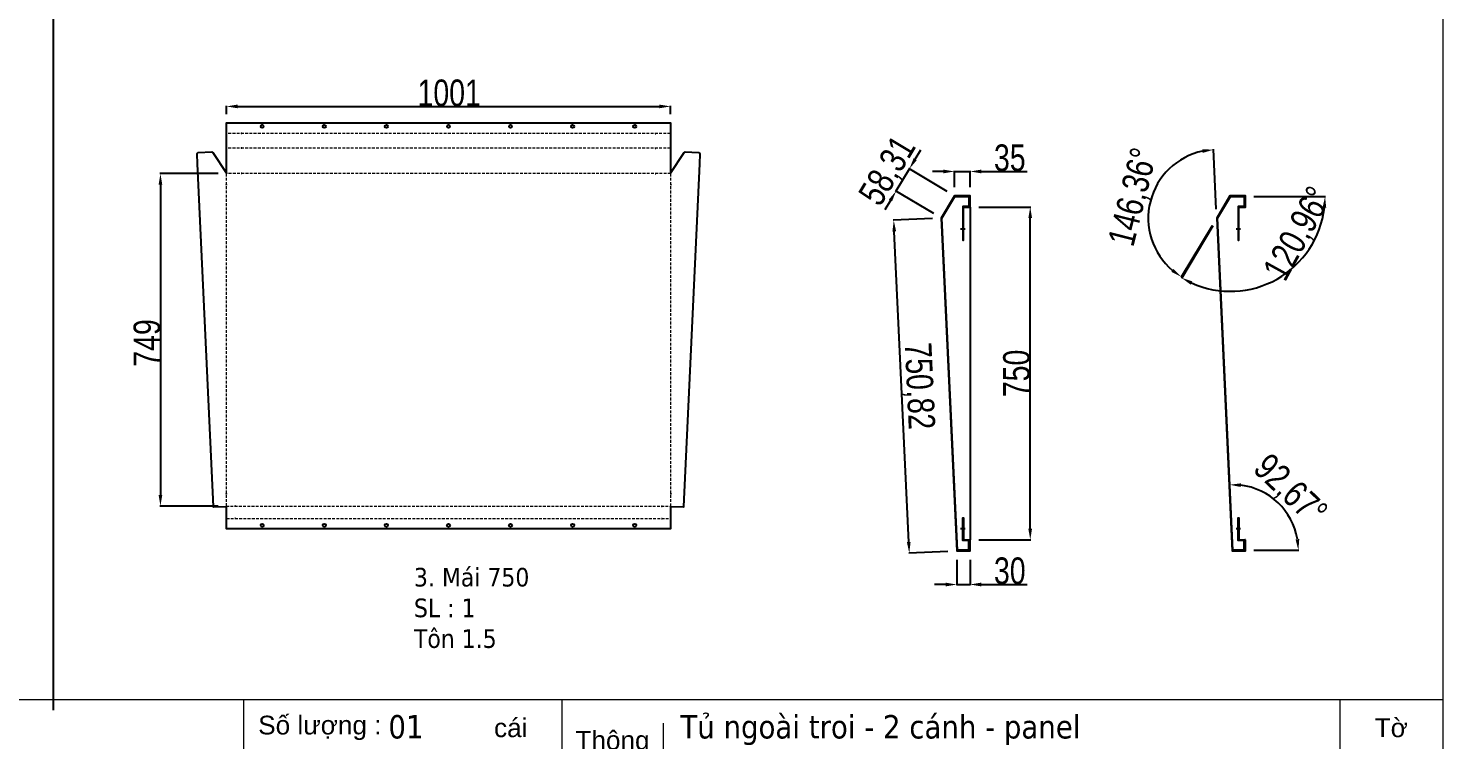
# Model space of a CAD drawing. Header units: inches. Extents: x 21 to 136330, y 8 to 58290.
# Drawn here: x 11021 to 14211, y 25937 to 27540 of the extents above; entities that cross this region are included whole.
import ezdxf
from ezdxf.enums import TextEntityAlignment as Align

# ---------------------------------------------------------------- set-up
doc = ezdxf.new("R2010")
doc.units = ezdxf.units.IN
doc.header["$MEASUREMENT"] = 0
doc.linetypes.add('HIDDEN', pattern=[9.525, 6.35, -3.175])
doc.layers.add('0 TĂNG CỨNG', color=7, linetype='Continuous', lineweight=15)
doc.layers.add('@.0.DM. NÉT ĐỨT', color=8, linetype='HIDDEN', lineweight=9)
for name, color, linetype, transparency in [('@.0.DM. KÍCH THƯỚC', 8, 'Continuous', 0.2), ('@.0.DM. KÍCH THƯỚC @ 1', 8, 'Continuous', 0.2), ('@.DM. KÍCH THƯỚC', 8, 'Continuous', 0.2), ('@.DM. KÍCH THƯỚC @ 1', 8, 'Continuous', 0.2)]:
    doc.layers.add(name, color=color, linetype=linetype, transparency=transparency)
doc.layers.add('@.0.DM. NÉT CHÍNH', color=7, linetype='Continuous')
doc.styles.add('ARIAL', font='arial.ttf')
doc.styles.add('Note Text (ISO)', font='tahoma.ttf')
doc.styles.add('roman', font='roman.shx', dxfattribs={"width": 0.8})
doc.styles.add('Tahoma (Input Text)', font='tahoma.ttf')
doc.dimstyles.new('Kích thước Duy Mạnh', dxfattribs={"dimtxt": 30, "dimasz": 25, "dimexe": 1.25, "dimexo": 20, "dimtad": 1, "dimdec": 1, "dimtxsty": 'roman', "dimcen": 2.5, "dimclrd": 8, "dimclre": 8, "dimclrt": 2, "dimadec": 0, "dimazin": 0, "dimtfac": 1, "dimtdec": 1, "dimtix": 1, "dimtmove": 0, "dimatfit": 3, "dimfxl": 1, "dimtfillclr": 1, "dimarcsym": 0})

# ---------------------------------------------------------------- blocks, each defined once
blk = doc.blocks.new('*D444')
at = {"layer": '@.0.DM. KÍCH THƯỚC', "color": 8, "lineweight": -2, "transparency": 16777216}
for p, q in [((13115.4, 26342.7), (13115.4, 26285.8)), ((13145.4, 26342.7), (13145.4, 26285.8))]:
    blk.add_line(p, q, dxfattribs=at)
at = {"layer": '@.0.DM. KÍCH THƯỚC', "lineweight": -2, "transparency": 16777216}
for p, q in [((13090.4, 26287.1), (13065.4, 26287.1)), ((13115.4, 26287.1), (13145.4, 26287.1)), ((13170.4, 26287.1), (13274.4, 26287.1))]:
    blk.add_line(p, q, dxfattribs=at)
at = {"layer": '@.0.DM. KÍCH THƯỚC', "transparency": 16777216}
for points in [[(13090.4, 26291.3), (13090.4, 26282.9), (13115.4, 26287.1)], [(13170.4, 26291.3), (13170.4, 26282.9), (13145.4, 26287.1)]]:
    blk.add_solid(points, dxfattribs=at)
at = {"layer": 'Defpoints', "color": 0, "transparency": 16777216}
for p in [(13115.4, 26362.7), (13145.4, 26362.7), (13145.4, 26287.1)]:
    blk.add_point(p, dxfattribs=at)
at = {"layer": '@.0.DM. KÍCH THƯỚC', "color": 2, "transparency": 16777216, "insert": (13234.9, 26317.7), "char_height": 60, "attachment_point": 5, "style": 'roman'}
blk.add_mtext('30', dxfattribs=at)
blk = doc.blocks.new('*D445')
at = {"layer": '@.0.DM. KÍCH THƯỚC', "color": 8, "lineweight": -2, "transparency": 16777216}
for p, q in [((13165.4, 27137.7), (13282.2, 27137.7)), ((13165.4, 26387.7), (13282.2, 26387.7))]:
    blk.add_line(p, q, dxfattribs=at)
at = {"layer": '@.0.DM. KÍCH THƯỚC', "lineweight": -2, "transparency": 16777216}
blk.add_line((13281, 26412.7), (13281, 27112.7), dxfattribs=at)
at = {"layer": '@.0.DM. KÍCH THƯỚC', "transparency": 16777216}
for points in [[(13276.8, 27112.7), (13285.1, 27112.7), (13281, 27137.7)], [(13276.8, 26412.7), (13285.1, 26412.7), (13281, 26387.7)]]:
    blk.add_solid(points, dxfattribs=at)
at = {"layer": 'Defpoints', "color": 0, "transparency": 16777216}
for p in [(13145.4, 27137.7), (13281, 27137.7), (13145.4, 26387.7)]:
    blk.add_point(p, dxfattribs=at)
at = {"layer": '@.0.DM. KÍCH THƯỚC', "color": 2, "transparency": 16777216, "insert": (13250.3, 26762.7), "char_height": 60, "attachment_point": 5, "rotation": 90, "style": 'roman'}
blk.add_mtext('750', dxfattribs=at)
blk = doc.blocks.new('*D446')
at = {"layer": '@.0.DM. KÍCH THƯỚC', "color": 8, "lineweight": -2, "transparency": 16777216}
for p, q in [((13060.5, 27111.8), (12972, 27107.7)), ((13095.5, 26361.8), (13007, 26357.7))]:
    blk.add_line(p, q, dxfattribs=at)
at = {"layer": '@.0.DM. KÍCH THƯỚC', "lineweight": -2, "transparency": 16777216}
blk.add_line((13007.1, 26382.7), (12974.4, 27082.7), dxfattribs=at)
at = {"layer": '@.0.DM. KÍCH THƯỚC', "transparency": 16777216}
for points in [[(12978.6, 27082.9), (12970.2, 27082.5), (12973.2, 27107.7)], [(13011.2, 26382.9), (13002.9, 26382.5), (13008.2, 26357.7)]]:
    blk.add_solid(points, dxfattribs=at)
at = {"layer": 'Defpoints', "color": 0, "transparency": 16777216}
for p in [(13080.4, 27112.7), (12973.2, 27107.7), (13115.4, 26362.7)]:
    blk.add_point(p, dxfattribs=at)
at = {"layer": '@.0.DM. KÍCH THƯỚC', "color": 2, "transparency": 16777216, "insert": (13027, 26734.4), "char_height": 60, "attachment_point": 5, "rotation": 272.6718, "style": 'roman'}
blk.add_mtext('750,82', dxfattribs=at)
blk = doc.blocks.new('*D447')
at = {"layer": '@.0.DM. KÍCH THƯỚC', "lineweight": -2, "transparency": 16777216}
for p, q in [((13021.4, 27245.3), (13034.3, 27266.7)), ((12978.6, 27173.8), (13008.6, 27223.8)), ((12965.7, 27152.4), (12952.9, 27131))]:
    blk.add_line(p, q, dxfattribs=at)
at = {"layer": '@.0.DM. KÍCH THƯỚC', "color": 8, "lineweight": -2, "transparency": 16777216}
for p, q in [((13093.3, 27173), (13007.5, 27224.5)), ((13063.3, 27123), (12977.5, 27174.5))]:
    blk.add_line(p, q, dxfattribs=at)
at = {"layer": '@.0.DM. KÍCH THƯỚC', "transparency": 16777216}
for points in [[(13017.9, 27247.4), (13025, 27243.1), (13008.6, 27223.8)], [(12962.1, 27154.5), (12969.3, 27150.3), (12978.6, 27173.8)]]:
    blk.add_solid(points, dxfattribs=at)
at = {"layer": 'Defpoints', "color": 0, "transparency": 16777216}
for p in [(13008.6, 27223.8), (13110.4, 27162.7), (13080.4, 27112.7)]:
    blk.add_point(p, dxfattribs=at)
at = {"layer": '@.0.DM. KÍCH THƯỚC', "color": 2, "transparency": 16777216, "insert": (12962.4, 27217.5), "char_height": 60, "attachment_point": 5, "rotation": 59.036, "style": 'roman'}
blk.add_mtext('58,31', dxfattribs=at)
blk = doc.blocks.new('*D448')
at = {"layer": '@.0.DM. KÍCH THƯỚC', "lineweight": -2, "transparency": 16777216}
for p, q in [((13085.4, 27217.8), (13060.4, 27217.8)), ((13110.4, 27217.8), (13145.4, 27217.8)), ((13170.4, 27217.8), (13274.4, 27217.8))]:
    blk.add_line(p, q, dxfattribs=at)
at = {"layer": '@.0.DM. KÍCH THƯỚC', "color": 8, "lineweight": -2, "transparency": 16777216}
for p, q in [((13110.4, 27182.7), (13110.4, 27219)), ((13145.4, 27182.7), (13145.4, 27219))]:
    blk.add_line(p, q, dxfattribs=at)
at = {"layer": '@.0.DM. KÍCH THƯỚC', "transparency": 16777216}
for points in [[(13085.4, 27221.9), (13085.4, 27213.6), (13110.4, 27217.8)], [(13170.4, 27221.9), (13170.4, 27213.6), (13145.4, 27217.8)]]:
    blk.add_solid(points, dxfattribs=at)
at = {"layer": 'Defpoints', "color": 0, "transparency": 16777216}
for p in [(13110.4, 27217.8), (13110.4, 27162.7), (13145.4, 27162.7)]:
    blk.add_point(p, dxfattribs=at)
at = {"layer": '@.0.DM. KÍCH THƯỚC', "color": 2, "transparency": 16777216, "insert": (13234.9, 27248.4), "char_height": 60, "attachment_point": 5, "style": 'roman'}
blk.add_mtext('35', dxfattribs=at)
blk = doc.blocks.new('*D449')
at = {"layer": '@.0.DM. KÍCH THƯỚC', "color": 8, "lineweight": -2, "transparency": 16777216}
blk.add_line((13785, 26364.2), (13886.9, 26364.2), dxfattribs=at)
at = {"layer": '@.0.DM. KÍCH THƯỚC', "lineweight": -2, "transparency": 16777216}
blk.add_arc((13737.8, 26364.2), 147.9, 9.6979, 82.9672, dxfattribs=at)
at = {"layer": '@.0.DM. KÍCH THƯỚC', "transparency": 16777216}
for points in [[(13755.8, 26506.8), (13756.1, 26515.1), (13730.9, 26511.9)], [(13887.7, 26389.5), (13879.4, 26388.8), (13885.7, 26364.2)]]:
    blk.add_solid(points, dxfattribs=at)
at = {"layer": 'Defpoints', "color": 0, "transparency": 16777216}
for p in [(13703, 27112.4), (13864.7, 26440.1), (13737.8, 26364.2), (13737.8, 26364.2), (13765, 26364.2)]:
    blk.add_point(p, dxfattribs=at)
at = {"layer": '@.0.DM. KÍCH THƯỚC', "color": 2, "transparency": 16777216, "insert": (13865, 26497.5), "char_height": 60, "attachment_point": 5, "rotation": 316.3325, "style": 'roman'}
blk.add_mtext('92,67°', dxfattribs=at)
blk = doc.blocks.new('*D450')
at = {"layer": '@.0.DM. KÍCH THƯỚC', "color": 8, "lineweight": -2, "transparency": 16777216}
for p, q in [((13700.5, 27132.7), (13694.2, 27268.1)), ((13691.2, 27095.6), (13621.4, 26979.3))]:
    blk.add_line(p, q, dxfattribs=at)
at = {"layer": '@.0.DM. KÍCH THƯỚC', "lineweight": -2, "transparency": 16777216}
blk.add_arc((13701.5, 27112.7), 154.3, 101.9632, 229.7446, dxfattribs=at)
at = {"layer": '@.0.DM. KÍCH THƯỚC', "transparency": 16777216}
for points in [[(13668.9, 27267.8), (13670, 27259.6), (13694.3, 27266.9)], [(13604.1, 26998.3), (13599.3, 26991.5), (13622, 26980.4)]]:
    blk.add_solid(points, dxfattribs=at)
at = {"layer": 'Defpoints', "color": 0, "transparency": 16777216}
for p in [(13580.7, 27208.9), (13731.5, 27162.7), (13701.5, 27112.7), (13701.5, 27112.7), (13736.5, 26362.7)]:
    blk.add_point(p, dxfattribs=at)
at = {"layer": '@.0.DM. KÍCH THƯỚC', "color": 2, "transparency": 16777216, "insert": (13516.6, 27159.3), "char_height": 60, "attachment_point": 5, "rotation": 75.8539, "style": 'roman'}
blk.add_mtext('146,36°', dxfattribs=at)
blk = doc.blocks.new('*D451')
at = {"layer": '@.0.DM. KÍCH THƯỚC', "color": 8, "lineweight": -2, "transparency": 16777216}
for p, q in [((13785, 27161.2), (13947.1, 27161.2)), ((13692.7, 27095.2), (13621.8, 26977))]:
    blk.add_line(p, q, dxfattribs=at)
at = {"layer": '@.0.DM. KÍCH THƯỚC', "lineweight": -2, "transparency": 16777216}
blk.add_arc((13732.3, 27161.2), 213.5, 245.7474, 353.2886, dxfattribs=at)
at = {"layer": '@.0.DM. KÍCH THƯỚC', "transparency": 16777216}
for points in [[(13940.2, 27136.5), (13948.5, 27136), (13945.9, 27161.2)], [(13642.7, 26962.8), (13646.5, 26970.2), (13622.4, 26978.1)]]:
    blk.add_solid(points, dxfattribs=at)
at = {"layer": 'Defpoints', "color": 0, "transparency": 16777216}
for p in [(13732.3, 27161.2), (13732.3, 27161.2), (13765, 27161.2), (13703, 27112.4), (13767, 26950.5)]:
    blk.add_point(p, dxfattribs=at)
at = {"layer": '@.0.DM. KÍCH THƯỚC', "color": 2, "transparency": 16777216, "insert": (13887.6, 27075.9), "char_height": 60, "attachment_point": 5, "rotation": 61.2044, "style": 'roman'}
blk.add_mtext('120,96°', dxfattribs=at)
blk = doc.blocks.new('*D558')
at = {"layer": '@.DM. KÍCH THƯỚC', "color": 8, "lineweight": -2, "transparency": 16777216}
for p, q in [((11468.5, 27347.2), (11468.5, 27365.6)), ((12469.5, 27347.2), (12469.5, 27365.6))]:
    blk.add_line(p, q, dxfattribs=at)
at = {"layer": '@.DM. KÍCH THƯỚC', "lineweight": -2, "transparency": 16777216}
blk.add_line((11493.5, 27364.4), (12444.5, 27364.4), dxfattribs=at)
at = {"layer": '@.DM. KÍCH THƯỚC', "transparency": 16777216}
for points in [[(11493.5, 27368.5), (11493.5, 27360.2), (11468.5, 27364.4)], [(12444.5, 27368.5), (12444.5, 27360.2), (12469.5, 27364.4)]]:
    blk.add_solid(points, dxfattribs=at)
at = {"layer": 'Defpoints', "color": 0, "transparency": 16777216}
for p in [(12469.5, 27364.4), (11468.5, 27327.2), (12469.5, 27327.2)]:
    blk.add_point(p, dxfattribs=at)
at = {"layer": '@.DM. KÍCH THƯỚC', "color": 2, "transparency": 16777216, "insert": (11899.3, 27425), "char_height": 60, "attachment_point": 1, "style": 'roman'}
blk.add_mtext('1001', dxfattribs=at)
blk = doc.blocks.new('*D583')
at = {"layer": '@.DM. KÍCH THƯỚC', "color": 8, "lineweight": -2, "transparency": 16777216}
for p, q in [((11449.5, 27213), (11318.3, 27213)), ((11449.5, 26463.7), (11318.3, 26463.7))]:
    blk.add_line(p, q, dxfattribs=at)
at = {"layer": '@.DM. KÍCH THƯỚC', "lineweight": -2, "transparency": 16777216}
blk.add_line((11319.5, 27188), (11319.5, 26488.7), dxfattribs=at)
at = {"layer": '@.DM. KÍCH THƯỚC', "transparency": 16777216}
for points in [[(11315.4, 27188), (11323.7, 27188), (11319.5, 27213)], [(11315.4, 26488.7), (11323.7, 26488.7), (11319.5, 26463.7)]]:
    blk.add_solid(points, dxfattribs=at)
at = {"layer": 'Defpoints', "color": 0, "transparency": 16777216}
for p in [(11469.5, 27213), (11319.5, 26463.7), (11469.5, 26463.7)]:
    blk.add_point(p, dxfattribs=at)
at = {"layer": '@.DM. KÍCH THƯỚC', "color": 2, "transparency": 16777216, "insert": (11258.9, 26777.8), "char_height": 60, "attachment_point": 1, "rotation": 90, "style": 'roman'}
blk.add_mtext('749', dxfattribs=at)
blk = doc.blocks.new('KHUNG KT1')
at = {"color": 7}
for p, q in [((7128, -4752), (0, -4752)), ((4052.8, -4752), (4052.8, -5040)), ((4868.8, -4752), (4868.8, -5040)), ((6864, -4752), (6864, -5040)), ((5128.7, -4812), (5128.7, -4980))]:
    blk.add_line(p, q, dxfattribs=at)
blk.add_lwpolyline([(0, 0), (7128, 0), (7128, -5040), (0, -5040)], close=True, dxfattribs=at)
at = {"color": 2, "char_height": 48, "style": 'ARIAL'}
for s, insert, width, attachment_point in [('  Số lượng :', (4052.8, -4824), 2202.321, 4), ('cái', (4695, -4824), 2202.321, 4), ('Tờ', (6996, -4824), 264, 5), ('Thông\\Ptin :', (4998.8, -4896), 259.945, 5)]:
    blk.add_mtext(s, dxfattribs=dict(at, insert=insert, width=width, attachment_point=attachment_point))
at = {"color": 1, "style": 'Tahoma (Input Text)', "flags": 8}
for tag, p in [('#03', (1514.7, -4846.3)), ('#01', (328.9, -4851.1)), ('#05', (2819, -4851.1)), ('#07', (4424, -4851.1)), ('#09', (5172.9, -4851.1)), ('#02', (189.8, -4995.1)), ('#04', (1755.3, -4995.1)), ('#06', (2727.8, -4995.1)), ('#08', (4382.7, -4995.1)), ('#10', (5172.9, -4995.1))]:
    blk.add_attdef(tag, p, '', height=60, dxfattribs=at)
blk.add_attdef('#11', text='', height=60, dxfattribs=at).set_placement((6996, -4961.6), align=Align.CENTER)
at = {"layer": '0 TĂNG CỨNG', "color": 1, "style": 'ARIAL'}
blk.add_attdef('#12', (852.8, -4987.6), '', height=60, dxfattribs=at)

msp = doc.modelspace()

# ---------------------------------------------------------------- linework, layer by layer
at = {"layer": '@.0.DM. NÉT CHÍNH'}
for p, q in [((11077.3636, 30182.2946), (11077.3636, 26003.8714)), ((11468.5408, 27213.9914), (11468.5408, 27213.0084)), ((12469.5408, 27213.9914), (12469.5408, 27213.0084)), ((13145.4411, 27137.7157), (13145.4411, 26387.7149)), ((11468.5408, 26462.526), (11468.5408, 26463.6228)), ((12469.5408, 26462.526), (12469.5408, 26463.6228)), ((13145.4398, 26387.7149), (13143.9398, 26387.7149)), ((13766.4515, 26387.7149), (13764.9515, 26387.7149))]:
    msp.add_line(p, q, dxfattribs=at)
at = {"layer": '@.0.DM. NÉT CHÍNH', "color": 1}
for p, q in [((11502.8327, 27303.475), (11501.3327, 27303.475)), ((12435.2489, 27303.475), (12436.7489, 27303.475)), ((11503.061, 27270.3643), (11501.561, 27270.3643)), ((12435.0207, 27270.3643), (12436.5207, 27270.3643)), ((11503.078, 27212.9877), (11501.578, 27212.9877)), ((12435.0036, 27212.9877), (12436.5036, 27212.9877)), ((11467.8444, 27188.785), (11467.8444, 27187.285)), ((12470.2373, 27188.785), (12470.2373, 27187.285)), ((13134.1912, 27087.7157), (13124.0393, 27087.7157)), ((13755.2029, 27087.7157), (13745.0511, 27087.7157)), ((11467.8444, 26492.5253), (11467.8444, 26491.0253)), ((12470.2373, 26492.5253), (12470.2373, 26491.0253)), ((11488.879, 26463.6577), (11487.379, 26463.6577)), ((12449.2027, 26463.6577), (12450.7027, 26463.6577)), ((11488.879, 26436.108), (11487.379, 26436.108)), ((12449.2027, 26436.108), (12450.7027, 26436.108)), ((13134.1912, 26412.7149), (13124.0393, 26412.7149)), ((13755.2029, 26412.7149), (13745.0511, 26412.7149))]:
    msp.add_line(p, q, dxfattribs=at)
at = {"layer": '@.0.DM. NÉT CHÍNH'}
msp.add_lwpolyline([(11468.5408, 27214.1728), (11468.5408, 27327.2463), (12469.5408, 27327.2463), (12469.5408, 27214.1728), (12500.295, 27260.3915, -0.263446003), (12502.9326, 27261.7263), (12533.201, 27260.3116, -0.414213562), (12536.0577, 27257.1748), (12535.0305, 27235.1988), (12498.9711, 26462.5414), (12498.9012, 26461.043), (12469.5408, 26462.4122), (12469.5408, 26412.482), (11468.5408, 26412.482), (11468.5408, 26462.4122), (11439.1805, 26461.043), (11439.1106, 26462.5414), (11403.0511, 27235.1988), (11402.024, 27257.1748, -0.414213562), (11404.8806, 27260.3116), (11435.149, 27261.7263, -0.263446003), (11437.7867, 27260.3915)], format="xyb", close=True, dxfattribs=at)
for points in [[(13143.9398, 26387.7149), (13143.9398, 26364.2149), (13116.8052, 26364.2149), (13081.9801, 27112.3659), (13111.2903, 27161.2157), (13143.9411, 27161.2157), (13143.9411, 27137.7157), (13145.4411, 27137.7157), (13145.4411, 27162.7157), (13110.4411, 27162.7157), (13080.4406, 27112.7154), (13115.4398, 26362.7149), (13145.4398, 26362.7149), (13145.4398, 26387.7149)], [(13764.9515, 26387.7149), (13764.9515, 26364.2149), (13737.817, 26364.2149), (13702.9919, 27112.3659), (13732.3021, 27161.2157), (13764.9528, 27161.2157), (13764.9528, 27137.7157), (13766.4528, 27137.7157), (13766.4528, 27162.7157), (13731.4528, 27162.7157), (13701.4524, 27112.7154), (13736.4515, 26362.7149), (13766.4515, 26362.7149), (13766.4515, 26387.7149)]]:
    msp.add_lwpolyline(points, dxfattribs=at)
for points in [[(13143.9398, 27137.7157), (13143.9398, 27157.7157), (13142.4398, 27157.7157), (13142.4398, 27139.2157), (13128.9398, 27139.2157), (13128.9398, 27062.7157), (13130.4398, 27062.7157), (13130.4398, 27137.7157)], [(13764.9515, 27137.7157), (13764.9515, 27157.7157), (13763.4515, 27157.7157), (13763.4515, 27139.2157), (13749.9515, 27139.2157), (13749.9515, 27062.7157), (13751.4515, 27062.7157), (13751.4515, 27137.7157)], [(13143.9398, 26387.7149), (13143.9398, 26367.7149), (13142.4398, 26367.7149), (13142.4398, 26386.2149), (13128.9398, 26386.2149), (13128.9398, 26437.7149), (13130.4398, 26437.7149), (13130.4398, 26387.7149)], [(13764.9515, 26387.7149), (13764.9515, 26367.7149), (13763.4515, 26367.7149), (13763.4515, 26386.2149), (13749.9515, 26386.2149), (13749.9515, 26437.7149), (13751.4515, 26437.7149), (13751.4515, 26387.7149)]]:
    msp.add_lwpolyline(points, close=True, dxfattribs=at)
for centre in [(11549.0408, 27319.2463), (11689.0408, 27319.2463), (11829.0408, 27319.2463), (11969.0408, 27319.2463), (12109.0408, 27319.2463), (12249.0408, 27319.2463), (12389.0408, 27319.2463), (11549.0408, 26420.482), (11689.0408, 26420.482), (11829.0408, 26420.482), (11969.0408, 26420.482), (12109.0408, 26420.482), (12249.0408, 26420.482), (12389.0408, 26420.482)]:
    msp.add_circle(centre, 3.5, dxfattribs=at)
at = {"layer": '@.0.DM. NÉT ĐỨT'}
for p, q in [((12469.5408, 27303.5498), (11468.5408, 27303.5498)), ((12469.5408, 27270.4391), (11468.5408, 27270.4391)), ((11468.5408, 26436.1785), (12469.5408, 26436.1785))]:
    msp.add_line(p, q, dxfattribs=at)
msp.add_lwpolyline([(11467.8444, 27212.9877), (11467.8444, 26463.6577), (12470.2373, 26463.6577), (12470.2373, 27212.9877)], close=True, dxfattribs=at)

# ---------------------------------------------------------------- block references
at = {"layer": '0 TĂNG CỨNG', "color": 1}
ref = msp.add_blockref('KHUNG KT1', (7943.5463, 30205.7146), dxfattribs=dict(at, xscale=0.8792977987369557, yscale=0.8792977987369557, zscale=0.8792977987369557))
ref.add_attrib('#07', '01', (11833.5728, 25940.1878), dxfattribs={"layer": '0', "color": 1, "height": 52.75787, "style": 'Tahoma (Input Text)'})
ref.add_attrib('#09', 'Tủ ngoài troi - 2 cánh - panel', (12492.0658, 25940.1878), dxfattribs={"layer": '0', "color": 1, "height": 52.757868, "style": 'Tahoma (Input Text)'})

# ---------------------------------------------------------------- texts
at = {"layer": '@.0.DM. NÉT CHÍNH', "color": 2, "insert": (11891.2365, 26324.6396), "char_height": 41.999999, "width": 551.411705, "attachment_point": 1, "line_spacing_factor": 0.987884, "style": 'Note Text (ISO)'}
msp.add_mtext('\\fTahoma|b0|i0;3. Mái 750\\P\\fTahoma|b0|i0;SL : 1\\P\\fTahoma|b0|i0;Tôn 1.5', dxfattribs=at)

# ---------------------------------------------------------------- dimensions: what is measured, and where the dimension line sits
at = {"layer": '@.0.DM. KÍCH THƯỚC @ 1'}
for p1, p2, distance, picture, middle in [((13080.4406, 27112.7154), (13110.4411, 27162.7157), 118.7904, '*D447', (12962.4185, 27217.5297)), ((13115.4398, 26362.7149), (13080.4406, 27112.7154), 107.316, '*D446', (13027.0406, 26734.4066))]:
    dim = msp.add_aligned_dim(p1=p1, p2=p2, distance=distance, dimstyle='Kích thước Duy Mạnh', override={"dimscale": 1, "dimtxt": 60, "dimdec": 2, "dimclrd": 256, "dimadec": 2, "dimtdec": 2, "dimtix": 1, "dimtofl": 1, "dimtmove": 0, "dimatfit": 3}, dxfattribs=at)
    dim.commit()
    dim.dimension.update_dxf_attribs({"geometry": picture, "text_midpoint": middle})
for base, line1, line2, picture, middle in [((13580.7373, 27208.8747), ((13701.4524, 27112.7154), (13736.4515, 26362.7149)), ((13731.4528, 27162.7157), (13701.4524, 27112.7154)), '*D450', (13516.5619, 27159.3149)), ((13864.7218, 26440.1308), ((13737.817, 26364.2149), (13702.9919, 27112.3659)), ((13764.9515, 26364.2149), (13737.817, 26364.2149)), '*D449', (13865.0141, 26497.4706))]:
    dim = msp.add_angular_dim_2l(base=base, line1=line1, line2=line2, dimstyle='Kích thước Duy Mạnh', override={"dimscale": 1, "dimtxt": 60, "dimdec": 2, "dimclrd": 256, "dimadec": 2, "dimtdec": 2, "dimtix": 1, "dimtofl": 1, "dimtmove": 0, "dimatfit": 3}, dxfattribs=at)
    dim.commit()
    dim.dimension.update_dxf_attribs({"geometry": picture, "text_midpoint": middle})
for base, p1, p2, picture, middle, dimtype in [((13110.4411, 27217.7695), (13145.4411, 27162.7157), (13110.4411, 27162.7157), '*D448', (13234.9232, 27217.7695), 129), ((13145.4398, 26287.0979), (13115.4398, 26362.7149), (13145.4398, 26362.7149), '*D444', (13234.9219, 26287.0979), 128)]:
    dim = msp.add_linear_dim(base=base, p1=p1, p2=p2, angle=180, dimstyle='Kích thước Duy Mạnh', override={"dimscale": 1, "dimtxt": 60, "dimdec": 2, "dimclrd": 256, "dimadec": 2, "dimtdec": 2, "dimtix": 1, "dimtofl": 1, "dimtmove": 0, "dimatfit": 3}, dxfattribs=at)
    dim.commit()
    dim.dimension.update_dxf_attribs({"geometry": picture, "text_midpoint": middle, "dimtype": dimtype})
dim = msp.add_angular_dim_2l(base=(13767.0233, 26950.5083), line1=((13732.3021, 27161.2157), (13764.9528, 27161.2157)), line2=((13702.9919, 27112.3659), (13732.3021, 27161.2157)), dimstyle='Kích thước Duy Mạnh', override={"dimscale": 1, "dimtxt": 60, "dimdec": 2, "dimclrd": 256, "dimadec": 2, "dimtdec": 2, "dimtix": 1, "dimtofl": 1, "dimtmove": 0, "dimatfit": 3}, dxfattribs=at)
dim.commit()
dim.dimension.update_dxf_attribs({"geometry": '*D451', "text_midpoint": (13919.4443, 27058.352), "dimtype": 130})
dim = msp.add_linear_dim(base=(13280.965, 27137.7157), p1=(13145.4398, 26387.7149), p2=(13145.4411, 27137.7157), angle=90, dimstyle='Kích thước Duy Mạnh', override={"dimscale": 1, "dimtxt": 60, "dimdec": 2, "dimclrd": 256, "dimadec": 2, "dimtdec": 2, "dimtix": 1, "dimtofl": 1, "dimtmove": 0, "dimatfit": 3}, dxfattribs=at)
dim.commit()
dim.dimension.update_dxf_attribs({"geometry": '*D445', "text_midpoint": (13250.34, 26762.7153)})
at = {"layer": '@.DM. KÍCH THƯỚC @ 1', "color": 0}
for base, p1, p2, angle, picture, middle in [((12469.5408, 27364.3815), (11468.5408, 27327.2463), (12469.5408, 27327.2463), 180, '*D558', (11969.0408, 27364.3815)), ((11319.5408, 26463.6577), (11469.5408, 27212.9877), (11469.5408, 26463.6577), 90, '*D583', (11319.5408, 26838.3227))]:
    dim = msp.add_linear_dim(base=base, p1=p1, p2=p2, angle=angle, dimstyle='Kích thước Duy Mạnh', override={"dimscale": 1, "dimtxt": 60, "dimdec": 0, "dimclrd": 256, "dimtdec": 0, "dimtix": 1, "dimtofl": 0, "dimtmove": 0, "dimatfit": 1}, dxfattribs=at)
    dim.commit()
    dim.dimension.update_dxf_attribs({"geometry": picture, "text_midpoint": middle, "dimtype": 128})

doc.saveas('drawing.dxf')
